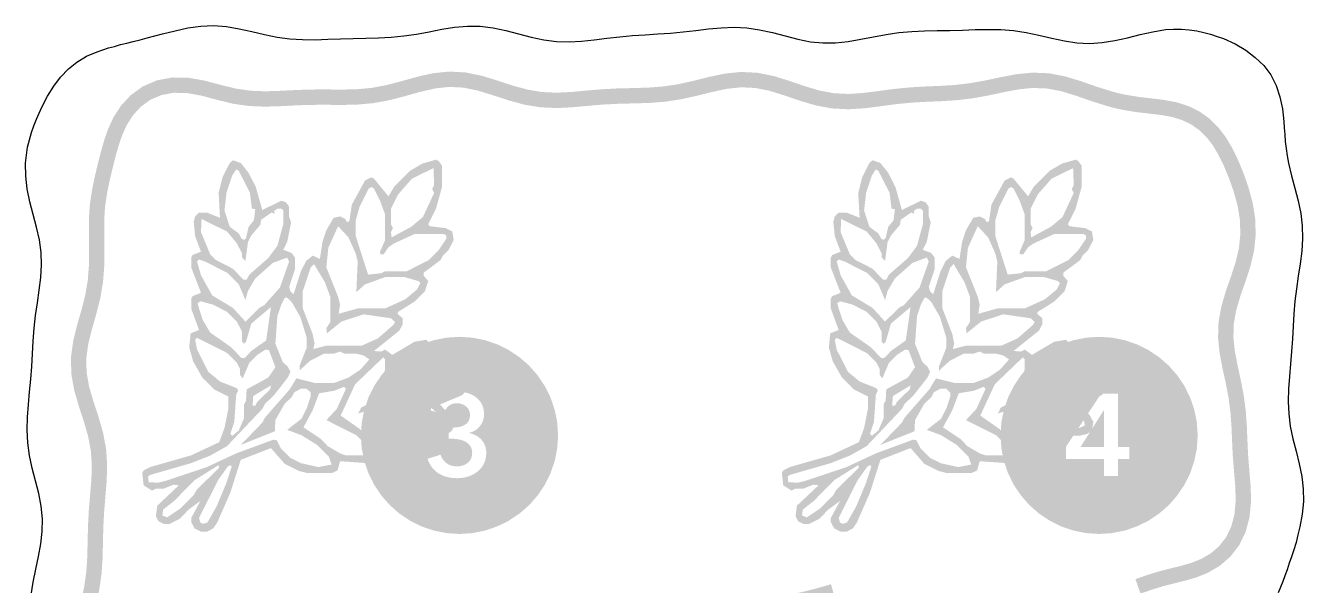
# Model space of a CAD drawing. Header units: millimetres. Extents: x 4 to 295, y 4 to 113.
# Drawn here: x 3.96 to 50.61, y 92.09 to 112.54 of the extents above; entities that cross this region are included whole.
import ezdxf

# ---------------------------------------------------------------- set-up
doc = ezdxf.new("R2010")
doc.units = ezdxf.units.MM
doc.layers.add('CUT', color=1, linetype='Continuous')
doc.layers.add('RASTER', color=7, linetype='Continuous')

msp = doc.modelspace()

# ---------------------------------------------------------------- hatches: boundary and pattern name
at = {"layer": 'RASTER'}
msp.add_hatch(color=7, dxfattribs=at).paths.add_polyline_path([(33.364, 92.133), (32.808, 91.973), (32.262, 91.836), (31.725, 91.744), (31.187, 91.703), (30.639, 91.698), (30.08, 91.705), (29.514, 91.704), (29.223, 91.687), (28.935, 91.666), (28.408, 91.585), (27.927, 91.484), (27.483, 91.379), (27.058, 91.271), (26.637, 91.152), (26.209, 91.004), (25.777, 90.804), (25.356, 90.533), (24.971, 90.179), (24.653, 89.739), (24.43, 89.224), (24.324, 88.656), (24.335, 88.062), (24.441, 87.472), (24.523, 87.165), (24.598, 86.883), (24.728, 86.359), (24.804, 85.847), (24.829, 85.332), (24.816, 84.808), (24.788, 84.271), (24.766, 83.726), (24.76, 83.181), (24.765, 82.641), (24.762, 82.112), (24.729, 81.593), (24.653, 81.077), (24.532, 80.556), (24.382, 80.021), (24.236, 79.469), (24.133, 78.901), (24.108, 78.321), (24.174, 77.742), (24.313, 77.176), (24.49, 76.628), (24.661, 76.098), (24.792, 75.582), (24.864, 75.074), (24.879, 74.563), (24.849, 74.041), (24.8, 73.506), (24.754, 72.965), (24.727, 72.677), (24.706, 72.395), (24.64, 71.874), (24.54, 71.401), (24.394, 70.98), (24.198, 70.613), (23.957, 70.304), (23.678, 70.05), (23.373, 69.847), (23.048, 69.682), (22.707, 69.538), (22.348, 69.392), (21.968, 69.227), (21.562, 69.031), (21.121, 68.809), (20.629, 68.58), (20.367, 68.481), (20.104, 68.389), (19.589, 68.263), (19.085, 68.201), (18.577, 68.203), (18.057, 68.253), (17.522, 68.325), (16.978, 68.395), (16.429, 68.443), (15.884, 68.472), (15.348, 68.494), (14.821, 68.53), (14.298, 68.596), (13.772, 68.692), (13.234, 68.807), (12.681, 68.912), (12.113, 68.972), (11.535, 68.956), (10.974, 68.859), (10.678, 68.788), (10.401, 68.707), (9.874, 68.581), (9.379, 68.517), (8.919, 68.535), (8.5, 68.641), (8.126, 68.828), (7.803, 69.083), (7.532, 69.393), (7.313, 69.742), (7.137, 70.122), (6.995, 70.525), (6.879, 70.951), (6.785, 71.4), (6.72, 71.874), (6.698, 72.383), (6.713, 72.642), (6.735, 72.908), (6.818, 73.458), (6.916, 74.019), (6.998, 74.597), (7.026, 75.189), (6.974, 75.788), (6.84, 76.379), (6.653, 76.955), (6.46, 77.51), (6.305, 78.047), (6.22, 78.57), (6.216, 79.09), (6.283, 79.621), (6.395, 80.17), (6.517, 80.734), (6.617, 81.309), (6.679, 81.886), (6.711, 82.456), (6.733, 83.015), (6.767, 83.567), (6.824, 84.118), (6.897, 84.677), (6.962, 85.249), (6.987, 85.836), (6.941, 86.431), (6.818, 87.023), (6.64, 87.6), (6.448, 88.158), (6.29, 88.697), (6.2, 89.22), (6.193, 89.738), (6.263, 90.265), (6.389, 90.809), (6.532, 91.371), (6.655, 91.947), (6.736, 92.528), (6.774, 93.104), (6.787, 93.671), (6.8, 94.227), (6.829, 94.779), (6.875, 95.335), (6.922, 95.903), (6.94, 96.484), (6.901, 97.075), (6.791, 97.664), (6.625, 98.243), (6.44, 98.804), (6.282, 99.345), (6.189, 99.869), (6.178, 100.386), (6.25, 100.909), (6.385, 101.45), (6.545, 102.01), (6.69, 102.586), (6.789, 103.169), (6.834, 103.752), (6.84, 104.325), (6.832, 104.887), (6.833, 105.437), (6.849, 105.703), (6.868, 105.959), (6.943, 106.456), (7.04, 106.914), (7.143, 107.347), (7.247, 107.76), (7.36, 108.159), (7.493, 108.545), (7.664, 108.917), (7.887, 109.265), (8.171, 109.573), (8.515, 109.824), (8.916, 109.997), (9.366, 110.081), (9.858, 110.071), (10.39, 109.974), (10.668, 109.899), (10.957, 109.822), (11.532, 109.681), (12.12, 109.597), (12.705, 109.574), (13.278, 109.592), (13.839, 109.621), (14.392, 109.64), (14.947, 109.642), (15.51, 109.637), (16.085, 109.65), (16.668, 109.704), (17.25, 109.812), (17.823, 109.961), (18.379, 110.117), (18.917, 110.24), (19.438, 110.296), (19.955, 110.268), (20.482, 110.158), (21.027, 109.99), (21.592, 109.805), (22.173, 109.646), (22.764, 109.549), (23.354, 109.523), (23.934, 109.552), (24.499, 109.604), (25.054, 109.651), (25.606, 109.68), (26.163, 109.693), (26.731, 109.71), (27.308, 109.755), (27.888, 109.843), (28.462, 109.97), (29.021, 110.11), (29.562, 110.225), (30.087, 110.281), (30.604, 110.256), (31.13, 110.15), (31.672, 109.981), (32.235, 109.788), (32.815, 109.617), (33.408, 109.508), (34.003, 109.478), (34.588, 109.515), (35.158, 109.587), (35.715, 109.662), (36.265, 109.718), (36.817, 109.75), (37.378, 109.773), (37.949, 109.809), (38.526, 109.877), (39.099, 109.98), (39.661, 110.1), (40.206, 110.204), (40.734, 110.257), (41.254, 110.236), (41.779, 110.136), (42.32, 109.969), (42.879, 109.773), (43.445, 109.596), (43.735, 109.517), (44.015, 109.458), (44.527, 109.373), (45, 109.318), (45.435, 109.266), (45.834, 109.192), (46.198, 109.078), (46.527, 108.917), (46.822, 108.706), (47.084, 108.447), (47.316, 108.14), (47.523, 107.789), (47.714, 107.395), (47.893, 106.961), (48.061, 106.485), (48.204, 105.968), (48.252, 105.695), (48.291, 105.43), (48.308, 104.916), (48.258, 104.415), (48.139, 103.906), (47.968, 103.381), (47.779, 102.839), (47.614, 102.279), (47.512, 101.706), (47.494, 101.128), (47.553, 100.559), (47.659, 100.005), (47.777, 99.467), (47.878, 98.94), (47.946, 98.418), (47.984, 97.892), (48.006, 97.357), (48.032, 96.813), (48.076, 96.268), (48.099, 95.98), (48.125, 95.696), (48.137, 95.166), (48.091, 94.677), (47.975, 94.236), (47.786, 93.849), (47.533, 93.522), (47.228, 93.26), (46.887, 93.061), (46.524, 92.915), (46.148, 92.806), (45.759, 92.711), (45.354, 92.607), (44.929, 92.477), (44.478, 92.319), (44.664, 91.79), (45.105, 91.945), (45.506, 92.068), (45.895, 92.167), (46.293, 92.264), (46.708, 92.385), (47.135, 92.558), (47.554, 92.805), (47.94, 93.137), (48.263, 93.554), (48.501, 94.041), (48.643, 94.58), (48.697, 95.146), (48.685, 95.722), (48.657, 96.027), (48.635, 96.313), (48.591, 96.849), (48.566, 97.381), (48.544, 97.923), (48.504, 98.474), (48.431, 99.029), (48.326, 99.579), (48.208, 100.118), (48.107, 100.641), (48.054, 101.148), (48.069, 101.647), (48.159, 102.15), (48.312, 102.667), (48.499, 103.202), (48.679, 103.755), (48.811, 104.323), (48.868, 104.898), (48.85, 105.47), (48.805, 105.784), (48.748, 106.1), (48.595, 106.653), (48.417, 107.16), (48.225, 107.624), (48.017, 108.053), (47.782, 108.452), (47.506, 108.815), (47.184, 109.135), (46.814, 109.398), (46.405, 109.599), (45.969, 109.735), (45.52, 109.82), (45.066, 109.874), (44.606, 109.928), (44.115, 110.01), (43.866, 110.061), (43.606, 110.133), (43.056, 110.305), (42.495, 110.502), (41.914, 110.679), (41.319, 110.793), (40.718, 110.817), (40.126, 110.758), (39.55, 110.649), (38.991, 110.53), (38.443, 110.431), (37.899, 110.367), (37.349, 110.333), (36.789, 110.31), (36.221, 110.276), (35.65, 110.219), (35.086, 110.143), (34.535, 110.073), (33.999, 110.038), (33.473, 110.064), (32.946, 110.162), (32.405, 110.322), (31.847, 110.514), (31.269, 110.693), (30.673, 110.812), (30.07, 110.841), (29.474, 110.779), (28.895, 110.656), (28.333, 110.515), (27.785, 110.394), (27.245, 110.312), (26.701, 110.27), (26.148, 110.253), (25.585, 110.24), (25.016, 110.21), (24.45, 110.162), (23.894, 110.111), (23.353, 110.084), (22.822, 110.107), (22.293, 110.194), (21.753, 110.341), (21.197, 110.524), (20.621, 110.701), (20.027, 110.823), (19.424, 110.856), (18.824, 110.793), (18.241, 110.66), (17.677, 110.502), (17.128, 110.359), (16.59, 110.259), (16.052, 110.209), (15.506, 110.197), (14.948, 110.202), (14.382, 110.2), (13.815, 110.181), (13.255, 110.152), (12.707, 110.135), (12.171, 110.156), (11.639, 110.232), (11.094, 110.366), (10.813, 110.44), (10.505, 110.523), (9.915, 110.628), (9.321, 110.64), (8.753, 110.534), (8.238, 110.311), (7.799, 109.992), (7.444, 109.608), (7.173, 109.187), (6.973, 108.755), (6.825, 108.327), (6.706, 107.905), (6.598, 107.481), (6.493, 107.037), (6.392, 106.555), (6.312, 106.029), (6.29, 105.74), (6.273, 105.449), (6.272, 104.883), (6.28, 104.324), (6.274, 103.776), (6.233, 103.238), (6.142, 102.701), (6.004, 102.156), (5.843, 101.595), (5.7, 101.015), (5.619, 100.418), (5.631, 99.814), (5.737, 99.217), (5.905, 98.638), (6.089, 98.078), (6.245, 97.535), (6.345, 97.004), (6.38, 96.474), (6.363, 95.935), (6.317, 95.381), (6.27, 94.817), (6.24, 94.248), (6.227, 93.683), (6.214, 93.129), (6.178, 92.585), (6.103, 92.045), (5.986, 91.499), (5.844, 90.941), (5.712, 90.365), (5.633, 89.771), (5.642, 89.168), (5.744, 88.57), (5.914, 87.988), (6.107, 87.426), (6.275, 86.882), (6.386, 86.352), (6.426, 85.827), (6.404, 85.293), (6.341, 84.745), (6.267, 84.183), (6.208, 83.613), (6.173, 83.044), (6.151, 82.482), (6.12, 81.932), (6.062, 81.387), (5.967, 80.841), (5.847, 80.285), (5.73, 79.713), (5.656, 79.123), (5.661, 78.523), (5.758, 77.924), (5.926, 77.34), (6.122, 76.776), (6.3, 76.23), (6.42, 75.701), (6.466, 75.178), (6.44, 74.65), (6.363, 74.107), (6.265, 73.548), (6.179, 72.979), (6.154, 72.681), (6.137, 72.378), (6.162, 71.825), (6.233, 71.305), (6.334, 70.82), (6.46, 70.358), (6.618, 69.911), (6.821, 69.475), (7.083, 69.058), (7.417, 68.676), (7.826, 68.354), (8.306, 68.115), (8.84, 67.981), (9.404, 67.957), (9.976, 68.03), (10.54, 68.165), (10.822, 68.246), (11.083, 68.31), (11.591, 68.399), (12.091, 68.412), (12.599, 68.358), (13.123, 68.258), (13.662, 68.143), (14.213, 68.042), (14.767, 67.973), (15.317, 67.935), (15.858, 67.912), (16.389, 67.884), (16.917, 67.837), (17.449, 67.77), (17.992, 67.696), (18.549, 67.643), (19.118, 67.642), (19.69, 67.712), (20.255, 67.849), (20.559, 67.954), (20.853, 68.066), (21.364, 68.304), (21.81, 68.528), (22.202, 68.717), (22.565, 68.876), (22.921, 69.02), (23.285, 69.174), (23.657, 69.364), (24.024, 69.61), (24.368, 69.924), (24.668, 70.309), (24.907, 70.756), (25.08, 71.251), (25.193, 71.781), (25.263, 72.334), (25.286, 72.631), (25.312, 72.916), (25.358, 73.456), (25.408, 73.999), (25.439, 74.555), (25.423, 75.122), (25.341, 75.691), (25.199, 76.253), (25.023, 76.8), (24.852, 77.33), (24.725, 77.842), (24.669, 78.341), (24.69, 78.838), (24.783, 79.347), (24.923, 79.874), (25.075, 80.417), (25.203, 80.973), (25.286, 81.534), (25.322, 82.093), (25.326, 82.642), (25.321, 83.18), (25.326, 83.712), (25.348, 84.245), (25.376, 84.786), (25.389, 85.339), (25.362, 85.902), (25.278, 86.468), (25.141, 87.021), (25.065, 87.31), (24.989, 87.587), (24.893, 88.119), (24.883, 88.611), (24.966, 89.061), (25.14, 89.462), (25.39, 89.806), (25.699, 90.09), (26.047, 90.313), (26.418, 90.484), (26.805, 90.618), (27.203, 90.73), (27.616, 90.834), (28.049, 90.938), (28.507, 91.034), (29.004, 91.109), (29.26, 91.128), (29.526, 91.144), (30.077, 91.145), (30.638, 91.137), (31.211, 91.143), (31.794, 91.188), (32.378, 91.287), (32.953, 91.432), (33.518, 91.594)])
h = msp.add_hatch(color=7, dxfattribs=at)
h.paths.add_polyline_path([(11.531, 107.617), (11.817, 107.517), (12.103, 107.159), (12.367, 106.637), (12.603, 105.801), (13.297, 106.137), (13.461, 106.087), (13.583, 105.922), (13.583, 105.565), (13.654, 105.35), (13.511, 104.635), (13.368, 104.349), (13.676, 104.227), (13.797, 104.063), (13.797, 103.634), (13.583, 102.99), (13.633, 102.826), (13.747, 102.726), (14.012, 103.562), (14.205, 103.941), (14.441, 104.134), (14.706, 104.013), (14.799, 104.635), (14.942, 105.064), (15.206, 105.515), (15.442, 105.565), (15.635, 105.472), (15.678, 105.372), (15.778, 105.372), (15.871, 105.994), (16.35, 106.873), (16.586, 106.995), (16.679, 106.945), (17.208, 106.301), (17.423, 106.659), (17.995, 107.231), (18.445, 107.495), (18.946, 107.638), (19.039, 107.588), (19.161, 107.424), (19.161, 106.637), (18.946, 105.851), (18.66, 105.279), (18.732, 105.207), (19.304, 105.136), (19.54, 105.014), (19.59, 104.706), (19.397, 104.327), (19.211, 104.156), (19.11, 103.97), (18.496, 103.512), (18.496, 103.398), (18.66, 103.205), (18.538, 102.826), (18.181, 102.468), (17.566, 102.082), (17.537, 102.011), (17.73, 101.846), (17.73, 101.632), (17.609, 101.396), (16.679, 100.652), (16.944, 100.631), (17.087, 100.702), (17.351, 100.509), (18.159, 100.988), (18.588, 101.06), (18.803, 100.845), (18.753, 100.294), (20.162, 100.344), (20.541, 100.151), (20.591, 99.844), (20.469, 99.608), (19.897, 99.036), (19.089, 98.7), (19.468, 98.292), (19.59, 98.056), (19.54, 97.749), (19.375, 97.627), (19.089, 97.556), (18.159, 97.556), (18.088, 97.484), (18.038, 97.177), (17.873, 97.055), (16.944, 97.055), (16.801, 97.127), (16.751, 97.105), (16.801, 96.984), (16.751, 96.676), (16.443, 96.555), (15.442, 96.626), (15.349, 96.29), (15.156, 96.197), (14.226, 96.197), (13.94, 96.269), (13.418, 96.533), (12.918, 97.105), (11.817, 96.676), (11.438, 95.482), (10.959, 94.388), (10.816, 94.173), (10.58, 94.052), (10.365, 94.052), (10.129, 94.173), (10.007, 94.409), (10.007, 94.552), (10.344, 95.174), (9.915, 94.86), (9.6, 94.531), (9.221, 94.338), (9.006, 94.338), (8.813, 94.431), (8.72, 94.624), (8.77, 95.003), (9.557, 95.746), (9.364, 95.768), (9.006, 95.625), (8.72, 95.625), (8.577, 95.553), (8.27, 95.746), (8.22, 96.197), (8.27, 96.29), (8.506, 96.412), (10.007, 96.841), (11.03, 97.32), (11.223, 97.842), (11.366, 98.557), (11.366, 98.986), (10.844, 99.25), (10.415, 99.679), (10.079, 100.273), (9.936, 100.774), (9.986, 101.296), (10.294, 101.417), (10.007, 102.204), (10.007, 102.561), (10.058, 102.654), (10.365, 102.776), (10.007, 103.705), (10.007, 104.063), (10.058, 104.156), (10.365, 104.277), (10.151, 104.849), (10.1, 105.372), (10.151, 105.565), (10.294, 105.708), (10.58, 105.708), (11.059, 105.515), (11.009, 106.423), (11.152, 106.995), (11.416, 107.517)])
h.paths.add_polyline_path([(18.853, 107.331), (18.066, 106.945), (17.566, 106.373), (17.301, 105.851), (17.301, 105.279), (17.373, 105.136), (17.301, 104.993), (17.323, 104.799), (18.038, 105.186), (18.467, 105.543), (18.875, 106.423), (18.803, 106.566), (18.875, 106.709)], flags=0)
h.paths.add_polyline_path([(11.652, 107.281), (11.509, 107.066), (11.295, 106.423), (11.223, 105.779), (11.416, 105.186), (11.745, 104.942), (11.845, 104.757), (11.938, 104.706), (12.01, 104.778), (12.103, 105.186), (12.296, 105.422), (12.346, 105.829), (12.224, 105.851), (12.153, 106.423), (11.745, 107.231)], flags=0)
h.paths.add_polyline_path([(16.586, 106.637), (16.493, 106.587), (16.157, 105.922), (16.014, 105.422), (16.014, 104.849), (16.465, 103.441), (16.944, 103.491), (17.087, 103.562), (17.873, 103.562), (18.681, 103.97), (19.039, 104.327), (19.325, 104.757), (19.325, 104.871), (19.232, 104.921), (18.159, 104.921), (17.423, 104.585), (17.208, 104.442), (17.037, 104.184), (16.922, 104.184), (16.894, 104.256), (17.087, 104.706), (17.087, 105.636), (16.894, 106.158), (16.679, 106.587)], flags=0)
h.paths.add_polyline_path([(13.154, 105.851), (13.032, 105.758), (13.061, 105.658), (12.939, 105.708), (12.56, 105.443), (12.532, 105.257), (12.203, 104.871), (12.081, 104.635), (11.988, 103.941), (11.867, 104.063), (11.867, 104.206), (11.674, 104.585), (11.316, 105.014), (10.386, 105.472), (10.365, 104.993), (10.701, 104.184), (10.916, 103.97), (11.531, 103.655), (11.917, 103.255), (12.031, 103.255), (12.131, 103.441), (12.818, 104.041), (13.154, 104.492), (13.368, 105.279), (13.368, 105.779), (13.297, 105.851)], flags=0)
h.paths.add_polyline_path([(15.371, 105.207), (15.013, 104.42), (14.942, 103.705), (15.371, 102.633), (15.442, 102.347), (15.392, 102.011), (16.086, 102.204), (17.087, 102.204), (17.823, 102.54), (18.252, 102.897), (18.374, 103.133), (18.302, 103.205), (17.802, 103.348), (17.087, 103.348), (16.35, 103.083), (16.036, 102.797), (16.086, 103.92), (16.014, 104.206), (15.75, 104.799)], flags=0)
h.paths.add_polyline_path([(13.511, 104.063), (12.989, 103.87), (12.346, 103.298), (12.081, 102.847), (11.988, 102.511), (11.745, 103.083), (11.316, 103.512), (10.508, 103.92), (10.294, 103.991), (10.222, 103.92), (10.365, 103.419), (10.773, 102.683), (11.531, 102.225), (11.988, 101.725), (12.489, 102.225), (12.675, 102.325), (13.247, 102.969), (13.583, 103.92)], flags=0)
h.paths.add_polyline_path([(14.491, 103.827), (14.37, 103.705), (14.083, 102.847), (14.083, 102.204), (14.441, 101.274), (14.513, 100.917), (14.462, 100.723), (14.942, 100.845), (16.229, 100.845), (16.822, 101.11), (17.394, 101.61), (17.444, 101.703), (17.301, 101.846), (16.3, 101.989), (15.492, 101.725), (14.963, 101.296), (14.942, 101.489), (15.085, 101.703), (15.085, 102.633), (14.892, 103.155)], flags=0)
h.paths.add_polyline_path([(13.49, 102.611), (13.418, 102.583), (13.297, 102.347), (13.154, 101.918), (13.082, 100.917), (13.347, 100.252), (13.533, 100.08), (13.633, 99.894), (13.533, 99.679), (13.032, 99.036), (12.703, 98.721), (12.603, 98.535), (11.316, 97.177), (10.723, 96.841), (10.007, 96.555), (8.506, 96.125), (8.434, 96.054), (8.456, 95.861), (8.792, 95.839), (9.078, 95.911), (10.58, 96.412), (11.652, 96.912), (13.011, 97.413), (13.132, 97.391), (13.275, 97.105), (13.633, 96.748), (14.012, 96.555), (14.656, 96.412), (15.135, 96.504), (15.035, 96.791), (14.605, 97.22), (14.033, 97.577), (13.511, 97.77), (14.033, 98.178), (14.226, 98.557), (14.37, 98.986), (14.37, 99.129), (14.226, 99.272), (14.012, 99.272), (13.776, 99.15), (13.676, 98.964), (13.418, 98.721), (13.082, 98.128), (13.061, 97.72), (11.817, 97.22), (12.603, 98.035), (12.703, 98.221), (13.604, 99.25), (13.847, 99.651), (14.513, 99.486), (15.228, 99.486), (15.75, 99.679), (16.179, 99.965), (16.515, 100.344), (16.3, 100.487), (16.014, 100.559), (15.585, 100.559), (15.442, 100.631), (15.228, 100.559), (14.87, 100.559), (14.348, 100.294), (13.962, 99.937), (13.962, 100.108), (14.226, 100.774), (14.226, 101.131), (13.991, 101.896), (13.676, 102.44)], flags=0)
h.paths.add_polyline_path([(10.344, 102.468), (10.243, 102.397), (10.294, 102.204), (10.437, 101.775), (10.701, 101.324), (11.459, 100.795), (11.845, 100.395), (11.96, 100.395), (12.203, 100.652), (12.746, 101.038), (12.918, 102.254), (12.203, 101.653), (12.01, 100.988), (11.938, 100.917), (11.867, 100.988), (11.867, 101.346), (11.674, 101.725), (11.316, 102.082), (10.794, 102.347)], flags=0)
h.paths.add_polyline_path([(10.222, 101.131), (10.151, 101.06), (10.222, 100.702), (10.63, 99.894), (11.059, 99.536), (11.674, 99.293), (11.724, 99.2), (11.652, 99.057), (11.581, 98.056), (11.438, 97.627), (11.509, 97.556), (11.745, 97.749), (11.938, 98.199), (11.938, 98.7), (12.01, 98.843), (12.031, 99.25), (12.818, 99.679), (13.082, 100.058), (12.846, 100.681), (12.725, 100.702), (12.417, 100.509), (12.131, 100.223), (11.888, 99.651), (11.795, 99.772), (11.795, 99.987), (11.674, 100.223), (11.316, 100.58)], flags=0)
h.paths.add_polyline_path([(18.496, 100.824), (17.78, 100.509), (17.351, 100.08), (16.801, 98.7), (17.466, 98.221), (17.637, 98.035), (17.873, 97.913), (18.088, 97.842), (19.089, 97.842), (19.282, 97.935), (19.254, 98.078), (19.11, 98.292), (18.681, 98.65), (18.016, 98.914), (17.659, 98.914), (17.516, 98.843), (17.444, 98.914), (17.752, 99.107), (18.181, 99.608), (18.445, 100.201), (18.517, 100.487)], flags=0)
h.paths.add_polyline_path([(17.015, 100.416), (15.993, 99.436), (15.464, 98.292), (16.179, 97.792), (16.493, 97.463), (16.729, 97.341), (17.587, 97.27), (17.78, 97.363), (17.68, 97.577), (17.466, 97.863), (17.108, 98.149), (16.443, 98.485), (16.107, 98.364), (16.207, 98.578), (16.393, 98.678), (16.679, 98.964), (16.944, 99.486), (17.087, 99.987), (17.087, 100.344)], flags=0)
h.paths.add_polyline_path([(19.304, 100.13), (18.946, 100.058), (18.567, 99.865), (18.109, 99.15), (18.588, 98.986), (18.946, 98.986), (19.754, 99.322), (20.255, 99.822), (20.305, 99.915), (20.255, 100.008), (19.804, 100.13)], flags=0)
h.paths.add_polyline_path([(12.918, 99.393), (12.274, 99.007), (12.246, 98.65), (12.346, 98.65), (12.417, 98.793), (12.889, 99.25)], flags=0)
h.paths.add_polyline_path([(15.585, 99.343), (15.228, 99.2), (14.677, 99.107), (14.441, 98.485), (14.105, 97.863), (14.748, 97.434), (14.992, 97.177), (15.442, 96.912), (15.657, 96.841), (16.443, 96.841), (16.515, 96.984), (16.393, 97.22), (16.036, 97.577), (14.942, 98.128), (15.321, 98.535), (15.657, 99.272)], flags=0)
h.paths.add_polyline_path([(11.009, 96.483), (10.129, 95.932), (9.385, 95.174), (8.985, 94.86), (8.956, 94.645), (9.128, 94.574), (9.6, 94.888), (10.1, 95.389), (10.201, 95.575), (11.03, 96.39)], flags=0)
h.paths.add_polyline_path([(11.438, 96.483), (11.345, 96.433), (10.987, 95.932), (10.294, 94.552), (10.344, 94.388), (10.437, 94.338), (10.601, 94.388), (10.937, 94.981), (11.295, 95.839), (11.488, 96.433)], flags=0)
h = msp.add_hatch(color=7, dxfattribs=at)
h.paths.add_polyline_path([(34.881, 107.617), (35.167, 107.517), (35.453, 107.159), (35.717, 106.637), (35.953, 105.801), (36.647, 106.137), (36.811, 106.087), (36.933, 105.922), (36.933, 105.565), (37.004, 105.35), (36.861, 104.635), (36.718, 104.349), (37.026, 104.227), (37.147, 104.063), (37.147, 103.634), (36.933, 102.99), (36.983, 102.826), (37.097, 102.726), (37.362, 103.562), (37.555, 103.941), (37.791, 104.134), (38.056, 104.013), (38.149, 104.635), (38.292, 105.064), (38.556, 105.515), (38.792, 105.565), (38.985, 105.472), (39.028, 105.372), (39.128, 105.372), (39.221, 105.994), (39.7, 106.873), (39.936, 106.995), (40.029, 106.945), (40.558, 106.301), (40.773, 106.659), (41.345, 107.231), (41.795, 107.495), (42.296, 107.638), (42.389, 107.588), (42.511, 107.424), (42.511, 106.637), (42.296, 105.851), (42.01, 105.279), (42.082, 105.207), (42.654, 105.136), (42.89, 105.014), (42.94, 104.706), (42.747, 104.327), (42.561, 104.156), (42.46, 103.97), (41.846, 103.512), (41.846, 103.398), (42.01, 103.205), (41.888, 102.826), (41.531, 102.468), (40.916, 102.082), (40.887, 102.011), (41.08, 101.846), (41.08, 101.632), (40.959, 101.396), (40.029, 100.652), (40.294, 100.631), (40.437, 100.702), (40.701, 100.509), (41.509, 100.988), (41.938, 101.06), (42.153, 100.845), (42.103, 100.294), (43.512, 100.344), (43.891, 100.151), (43.941, 99.844), (43.819, 99.608), (43.247, 99.036), (42.439, 98.7), (42.818, 98.292), (42.94, 98.056), (42.89, 97.749), (42.725, 97.627), (42.439, 97.556), (41.509, 97.556), (41.438, 97.484), (41.388, 97.177), (41.223, 97.055), (40.294, 97.055), (40.151, 97.127), (40.101, 97.105), (40.151, 96.984), (40.101, 96.676), (39.793, 96.555), (38.792, 96.626), (38.699, 96.29), (38.506, 96.197), (37.576, 96.197), (37.29, 96.269), (36.768, 96.533), (36.268, 97.105), (35.167, 96.676), (34.788, 95.482), (34.309, 94.388), (34.166, 94.173), (33.93, 94.052), (33.715, 94.052), (33.479, 94.173), (33.357, 94.409), (33.357, 94.552), (33.694, 95.174), (33.265, 94.86), (32.95, 94.531), (32.571, 94.338), (32.356, 94.338), (32.163, 94.431), (32.07, 94.624), (32.12, 95.003), (32.907, 95.746), (32.714, 95.768), (32.356, 95.625), (32.07, 95.625), (31.927, 95.553), (31.62, 95.746), (31.57, 96.197), (31.62, 96.29), (31.856, 96.412), (33.357, 96.841), (34.38, 97.32), (34.573, 97.842), (34.716, 98.557), (34.716, 98.986), (34.194, 99.25), (33.765, 99.679), (33.429, 100.273), (33.286, 100.774), (33.336, 101.296), (33.644, 101.417), (33.357, 102.204), (33.357, 102.561), (33.408, 102.654), (33.715, 102.776), (33.357, 103.705), (33.357, 104.063), (33.408, 104.156), (33.715, 104.277), (33.501, 104.849), (33.45, 105.372), (33.501, 105.565), (33.644, 105.708), (33.93, 105.708), (34.409, 105.515), (34.359, 106.423), (34.502, 106.995), (34.766, 107.517)])
h.paths.add_polyline_path([(42.203, 107.331), (41.416, 106.945), (40.916, 106.373), (40.651, 105.851), (40.651, 105.279), (40.723, 105.136), (40.651, 104.993), (40.673, 104.799), (41.388, 105.186), (41.817, 105.543), (42.225, 106.423), (42.153, 106.566), (42.225, 106.709)], flags=0)
h.paths.add_polyline_path([(35.002, 107.281), (34.859, 107.066), (34.645, 106.423), (34.573, 105.779), (34.766, 105.186), (35.095, 104.942), (35.195, 104.757), (35.288, 104.706), (35.36, 104.778), (35.453, 105.186), (35.646, 105.422), (35.696, 105.829), (35.574, 105.851), (35.503, 106.423), (35.095, 107.231)], flags=0)
h.paths.add_polyline_path([(39.936, 106.637), (39.843, 106.587), (39.507, 105.922), (39.364, 105.422), (39.364, 104.849), (39.815, 103.441), (40.294, 103.491), (40.437, 103.562), (41.223, 103.562), (42.031, 103.97), (42.389, 104.327), (42.675, 104.757), (42.675, 104.871), (42.582, 104.921), (41.509, 104.921), (40.773, 104.585), (40.558, 104.442), (40.387, 104.184), (40.272, 104.184), (40.244, 104.256), (40.437, 104.706), (40.437, 105.636), (40.244, 106.158), (40.029, 106.587)], flags=0)
h.paths.add_polyline_path([(36.504, 105.851), (36.382, 105.758), (36.411, 105.658), (36.289, 105.708), (35.91, 105.443), (35.882, 105.257), (35.553, 104.871), (35.431, 104.635), (35.338, 103.941), (35.217, 104.063), (35.217, 104.206), (35.024, 104.585), (34.666, 105.014), (33.736, 105.472), (33.715, 104.993), (34.051, 104.184), (34.266, 103.97), (34.881, 103.655), (35.267, 103.255), (35.381, 103.255), (35.481, 103.441), (36.168, 104.041), (36.504, 104.492), (36.718, 105.279), (36.718, 105.779), (36.647, 105.851)], flags=0)
h.paths.add_polyline_path([(38.721, 105.207), (38.363, 104.42), (38.292, 103.705), (38.721, 102.633), (38.792, 102.347), (38.742, 102.011), (39.436, 102.204), (40.437, 102.204), (41.173, 102.54), (41.602, 102.897), (41.724, 103.133), (41.652, 103.205), (41.152, 103.348), (40.437, 103.348), (39.7, 103.083), (39.386, 102.797), (39.436, 103.92), (39.364, 104.206), (39.1, 104.799)], flags=0)
h.paths.add_polyline_path([(36.861, 104.063), (36.339, 103.87), (35.696, 103.298), (35.431, 102.847), (35.338, 102.511), (35.095, 103.083), (34.666, 103.512), (33.858, 103.92), (33.644, 103.991), (33.572, 103.92), (33.715, 103.419), (34.123, 102.683), (34.881, 102.225), (35.338, 101.725), (35.839, 102.225), (36.025, 102.325), (36.597, 102.969), (36.933, 103.92)], flags=0)
h.paths.add_polyline_path([(37.841, 103.827), (37.72, 103.705), (37.433, 102.847), (37.433, 102.204), (37.791, 101.274), (37.863, 100.917), (37.812, 100.723), (38.292, 100.845), (39.579, 100.845), (40.172, 101.11), (40.744, 101.61), (40.794, 101.703), (40.651, 101.846), (39.65, 101.989), (38.842, 101.725), (38.313, 101.296), (38.292, 101.489), (38.435, 101.703), (38.435, 102.633), (38.242, 103.155)], flags=0)
h.paths.add_polyline_path([(36.84, 102.611), (36.768, 102.583), (36.647, 102.347), (36.504, 101.918), (36.432, 100.917), (36.697, 100.252), (36.883, 100.08), (36.983, 99.894), (36.883, 99.679), (36.382, 99.036), (36.053, 98.721), (35.953, 98.535), (34.666, 97.177), (34.073, 96.841), (33.357, 96.555), (31.856, 96.125), (31.784, 96.054), (31.806, 95.861), (32.142, 95.839), (32.428, 95.911), (33.93, 96.412), (35.002, 96.912), (36.361, 97.413), (36.482, 97.391), (36.625, 97.105), (36.983, 96.748), (37.362, 96.555), (38.006, 96.412), (38.485, 96.504), (38.385, 96.791), (37.955, 97.22), (37.383, 97.577), (36.861, 97.77), (37.383, 98.178), (37.576, 98.557), (37.72, 98.986), (37.72, 99.129), (37.576, 99.272), (37.362, 99.272), (37.126, 99.15), (37.026, 98.964), (36.768, 98.721), (36.432, 98.128), (36.411, 97.72), (35.167, 97.22), (35.953, 98.035), (36.053, 98.221), (36.954, 99.25), (37.197, 99.651), (37.863, 99.486), (38.578, 99.486), (39.1, 99.679), (39.529, 99.965), (39.865, 100.344), (39.65, 100.487), (39.364, 100.559), (38.935, 100.559), (38.792, 100.631), (38.578, 100.559), (38.22, 100.559), (37.698, 100.294), (37.312, 99.937), (37.312, 100.108), (37.576, 100.774), (37.576, 101.131), (37.341, 101.896), (37.026, 102.44)], flags=0)
h.paths.add_polyline_path([(33.694, 102.468), (33.593, 102.397), (33.644, 102.204), (33.787, 101.775), (34.051, 101.324), (34.809, 100.795), (35.195, 100.395), (35.31, 100.395), (35.553, 100.652), (36.096, 101.038), (36.268, 102.254), (35.553, 101.653), (35.36, 100.988), (35.288, 100.917), (35.217, 100.988), (35.217, 101.346), (35.024, 101.725), (34.666, 102.082), (34.144, 102.347)], flags=0)
h.paths.add_polyline_path([(33.572, 101.131), (33.501, 101.06), (33.572, 100.702), (33.98, 99.894), (34.409, 99.536), (35.024, 99.293), (35.074, 99.2), (35.002, 99.057), (34.931, 98.056), (34.788, 97.627), (34.859, 97.556), (35.095, 97.749), (35.288, 98.199), (35.288, 98.7), (35.36, 98.843), (35.381, 99.25), (36.168, 99.679), (36.432, 100.058), (36.196, 100.681), (36.075, 100.702), (35.767, 100.509), (35.481, 100.223), (35.238, 99.651), (35.145, 99.772), (35.145, 99.987), (35.024, 100.223), (34.666, 100.58)], flags=0)
h.paths.add_polyline_path([(41.846, 100.824), (41.13, 100.509), (40.701, 100.08), (40.151, 98.7), (40.816, 98.221), (40.987, 98.035), (41.223, 97.913), (41.438, 97.842), (42.439, 97.842), (42.632, 97.935), (42.604, 98.078), (42.46, 98.292), (42.031, 98.65), (41.366, 98.914), (41.009, 98.914), (40.866, 98.843), (40.794, 98.914), (41.102, 99.107), (41.531, 99.608), (41.795, 100.201), (41.867, 100.487)], flags=0)
h.paths.add_polyline_path([(40.365, 100.416), (39.343, 99.436), (38.814, 98.292), (39.529, 97.792), (39.843, 97.463), (40.079, 97.341), (40.937, 97.27), (41.13, 97.363), (41.03, 97.577), (40.816, 97.863), (40.458, 98.149), (39.793, 98.485), (39.457, 98.364), (39.557, 98.578), (39.743, 98.678), (40.029, 98.964), (40.294, 99.486), (40.437, 99.987), (40.437, 100.344)], flags=0)
h.paths.add_polyline_path([(42.654, 100.13), (42.296, 100.058), (41.917, 99.865), (41.459, 99.15), (41.938, 98.986), (42.296, 98.986), (43.104, 99.322), (43.605, 99.822), (43.655, 99.915), (43.605, 100.008), (43.154, 100.13)], flags=0)
h.paths.add_polyline_path([(36.268, 99.393), (35.624, 99.007), (35.596, 98.65), (35.696, 98.65), (35.767, 98.793), (36.239, 99.25)], flags=0)
h.paths.add_polyline_path([(38.935, 99.343), (38.578, 99.2), (38.027, 99.107), (37.791, 98.485), (37.455, 97.863), (38.098, 97.434), (38.342, 97.177), (38.792, 96.912), (39.007, 96.841), (39.793, 96.841), (39.865, 96.984), (39.743, 97.22), (39.386, 97.577), (38.292, 98.128), (38.671, 98.535), (39.007, 99.272)], flags=0)
h.paths.add_polyline_path([(34.359, 96.483), (33.479, 95.932), (32.735, 95.174), (32.335, 94.86), (32.306, 94.645), (32.478, 94.574), (32.95, 94.888), (33.45, 95.389), (33.551, 95.575), (34.38, 96.39)], flags=0)
h.paths.add_polyline_path([(34.788, 96.483), (34.695, 96.433), (34.337, 95.932), (33.644, 94.552), (33.694, 94.388), (33.787, 94.338), (33.951, 94.388), (34.287, 94.981), (34.645, 95.839), (34.838, 96.433)], flags=0)
h = msp.add_hatch(color=7, dxfattribs=at)
h.paths.add_polyline_path([(23.401, 97.569), (23.371, 97.099), (23.279, 96.637), (23.127, 96.192), (22.919, 95.769), (22.657, 95.378), (22.347, 95.024), (21.993, 94.713), (21.601, 94.452), (21.179, 94.243), (20.733, 94.092), (20.272, 94), (19.802, 93.969), (19.332, 94), (18.87, 94.092), (18.424, 94.243), (18.002, 94.452), (17.61, 94.713), (17.256, 95.024), (16.946, 95.378), (16.684, 95.769), (16.476, 96.192), (16.325, 96.637), (16.233, 97.099), (16.202, 97.569), (16.233, 98.039), (16.325, 98.501), (16.476, 98.947), (16.684, 99.369), (16.946, 99.76), (17.256, 100.114), (17.61, 100.425), (18.002, 100.686), (18.424, 100.895), (18.87, 101.046), (19.332, 101.138), (19.802, 101.169), (20.272, 101.138), (20.733, 101.046), (21.179, 100.895), (21.601, 100.686), (21.993, 100.425), (22.347, 100.114), (22.657, 99.76), (22.919, 99.369), (23.127, 98.947), (23.279, 98.501), (23.371, 98.039)])
h.paths.add_polyline_path([(19.407, 97.854), (19.407, 97.446), (19.534, 97.446), (19.564, 97.445), (19.594, 97.444), (19.625, 97.442), (19.656, 97.439), (19.687, 97.436), (19.718, 97.432), (19.75, 97.426), (19.783, 97.42), (19.815, 97.414), (19.846, 97.406), (19.876, 97.397), (19.906, 97.387), (19.935, 97.376), (19.964, 97.364), (19.991, 97.351), (20.018, 97.338), (20.044, 97.323), (20.069, 97.306), (20.093, 97.289), (20.115, 97.27), (20.137, 97.249), (20.157, 97.228), (20.176, 97.205), (20.195, 97.18), (20.211, 97.155), (20.225, 97.128), (20.237, 97.099), (20.247, 97.069), (20.255, 97.038), (20.26, 97.006), (20.264, 96.972), (20.265, 96.936), (20.264, 96.903), (20.262, 96.871), (20.258, 96.84), (20.252, 96.811), (20.246, 96.783), (20.237, 96.756), (20.227, 96.731), (20.216, 96.707), (20.203, 96.684), (20.19, 96.662), (20.175, 96.641), (20.16, 96.622), (20.143, 96.603), (20.126, 96.586), (20.108, 96.569), (20.088, 96.554), (20.068, 96.54), (20.048, 96.526), (20.026, 96.514), (20.004, 96.502), (19.982, 96.492), (19.959, 96.483), (19.935, 96.474), (19.91, 96.467), (19.885, 96.46), (19.86, 96.455), (19.835, 96.45), (19.811, 96.446), (19.786, 96.443), (19.761, 96.441), (19.737, 96.44), (19.712, 96.439), (19.653, 96.441), (19.597, 96.447), (19.544, 96.457), (19.493, 96.47), (19.446, 96.487), (19.401, 96.508), (19.359, 96.534), (19.32, 96.562), (19.283, 96.594), (19.25, 96.627), (19.22, 96.663), (19.193, 96.699), (19.168, 96.738), (19.147, 96.778), (19.129, 96.82), (19.114, 96.864), (18.638, 96.715), (18.653, 96.669), (18.671, 96.625), (18.689, 96.582), (18.71, 96.541), (18.731, 96.502), (18.755, 96.464), (18.779, 96.427), (18.806, 96.392), (18.833, 96.359), (18.862, 96.328), (18.892, 96.298), (18.922, 96.269), (18.954, 96.242), (18.987, 96.217), (19.021, 96.194), (19.056, 96.172), (19.092, 96.151), (19.129, 96.132), (19.167, 96.114), (19.205, 96.098), (19.245, 96.083), (19.285, 96.069), (19.326, 96.057), (19.368, 96.046), (19.411, 96.037), (19.455, 96.029), (19.499, 96.022), (19.544, 96.016), (19.589, 96.012), (19.635, 96.008), (19.682, 96.007), (19.729, 96.006), (19.777, 96.007), (19.825, 96.01), (19.872, 96.014), (19.92, 96.02), (19.967, 96.028), (20.014, 96.038), (20.061, 96.05), (20.107, 96.063), (20.154, 96.079), (20.199, 96.096), (20.243, 96.114), (20.285, 96.135), (20.327, 96.157), (20.368, 96.182), (20.407, 96.208), (20.445, 96.235), (20.482, 96.265), (20.517, 96.296), (20.55, 96.33), (20.581, 96.365), (20.61, 96.402), (20.638, 96.441), (20.664, 96.482), (20.687, 96.524), (20.709, 96.569), (20.727, 96.615), (20.743, 96.663), (20.756, 96.713), (20.766, 96.765), (20.773, 96.819), (20.777, 96.874), (20.779, 96.932), (20.776, 97.001), (20.768, 97.067), (20.754, 97.13), (20.736, 97.19), (20.711, 97.248), (20.682, 97.303), (20.647, 97.356), (20.607, 97.406), (20.562, 97.452), (20.514, 97.494), (20.463, 97.531), (20.409, 97.564), (20.351, 97.593), (20.29, 97.618), (20.226, 97.638), (20.158, 97.654), (20.158, 97.662), (20.218, 97.679), (20.275, 97.7), (20.329, 97.725), (20.38, 97.754), (20.427, 97.787), (20.472, 97.825), (20.513, 97.866), (20.551, 97.911), (20.586, 97.959), (20.615, 98.009), (20.641, 98.06), (20.661, 98.113), (20.677, 98.168), (20.689, 98.224), (20.696, 98.282), (20.698, 98.342), (20.697, 98.392), (20.693, 98.441), (20.687, 98.488), (20.679, 98.533), (20.668, 98.577), (20.655, 98.619), (20.639, 98.66), (20.621, 98.699), (20.601, 98.736), (20.58, 98.772), (20.556, 98.807), (20.531, 98.84), (20.503, 98.871), (20.475, 98.901), (20.444, 98.929), (20.411, 98.956), (20.377, 98.981), (20.342, 99.005), (20.305, 99.027), (20.267, 99.047), (20.227, 99.066), (20.187, 99.083), (20.145, 99.099), (20.101, 99.113), (20.057, 99.125), (20.012, 99.136), (19.966, 99.145), (19.92, 99.153), (19.873, 99.159), (19.826, 99.163), (19.778, 99.165), (19.729, 99.166), (19.685, 99.165), (19.641, 99.163), (19.598, 99.159), (19.555, 99.153), (19.513, 99.146), (19.471, 99.137), (19.43, 99.127), (19.39, 99.115), (19.35, 99.102), (19.311, 99.087), (19.273, 99.071), (19.236, 99.054), (19.2, 99.036), (19.165, 99.016), (19.132, 98.995), (19.099, 98.973), (19.067, 98.95), (19.036, 98.925), (19.007, 98.9), (18.979, 98.873), (18.952, 98.845), (18.926, 98.817), (18.901, 98.787), (18.878, 98.756), (18.856, 98.724), (18.835, 98.692), (18.817, 98.658), (18.8, 98.624), (18.784, 98.589), (18.771, 98.553), (18.759, 98.516), (18.748, 98.478), (19.228, 98.355), (19.241, 98.397), (19.256, 98.438), (19.274, 98.476), (19.294, 98.512), (19.317, 98.546), (19.341, 98.578), (19.369, 98.608), (19.398, 98.635), (19.43, 98.66), (19.464, 98.682), (19.499, 98.7), (19.537, 98.715), (19.577, 98.726), (19.619, 98.735), (19.662, 98.74), (19.708, 98.741), (19.731, 98.741), (19.755, 98.74), (19.777, 98.737), (19.8, 98.734), (19.823, 98.73), (19.845, 98.725), (19.867, 98.719), (19.889, 98.712), (19.91, 98.704), (19.931, 98.695), (19.951, 98.686), (19.971, 98.676), (19.989, 98.665), (20.007, 98.653), (20.025, 98.64), (20.042, 98.627), (20.058, 98.612), (20.073, 98.597), (20.087, 98.582), (20.101, 98.565), (20.113, 98.548), (20.125, 98.53), (20.136, 98.511), (20.146, 98.491), (20.155, 98.47), (20.162, 98.449), (20.169, 98.427), (20.174, 98.405), (20.179, 98.382), (20.182, 98.358), (20.183, 98.333), (20.184, 98.308), (20.183, 98.274), (20.18, 98.241), (20.176, 98.21), (20.17, 98.181), (20.162, 98.154), (20.152, 98.128), (20.14, 98.103), (20.127, 98.081), (20.112, 98.06), (20.096, 98.04), (20.079, 98.021), (20.06, 98.003), (20.041, 97.986), (20.02, 97.971), (19.999, 97.956), (19.976, 97.943), (19.952, 97.931), (19.928, 97.919), (19.903, 97.909), (19.878, 97.9), (19.852, 97.892), (19.825, 97.884), (19.798, 97.878), (19.77, 97.873), (19.742, 97.868), (19.713, 97.864), (19.685, 97.861), (19.657, 97.858), (19.628, 97.856), (19.6, 97.855), (19.571, 97.854), (19.543, 97.854), (19.407, 97.854)], flags=0)
h = msp.add_hatch(color=7, dxfattribs=at)
h.paths.add_polyline_path([(46.751, 97.569), (46.721, 97.099), (46.629, 96.637), (46.477, 96.192), (46.269, 95.769), (46.007, 95.378), (45.697, 95.024), (45.343, 94.713), (44.951, 94.452), (44.529, 94.243), (44.083, 94.092), (43.622, 94), (43.152, 93.969), (42.682, 94), (42.22, 94.092), (41.774, 94.243), (41.352, 94.452), (40.96, 94.713), (40.606, 95.024), (40.296, 95.378), (40.034, 95.769), (39.826, 96.192), (39.675, 96.637), (39.583, 97.099), (39.552, 97.569), (39.583, 98.039), (39.675, 98.501), (39.826, 98.947), (40.034, 99.369), (40.296, 99.76), (40.606, 100.114), (40.96, 100.425), (41.352, 100.686), (41.774, 100.895), (42.22, 101.046), (42.682, 101.138), (43.152, 101.169), (43.622, 101.138), (44.083, 101.046), (44.529, 100.895), (44.951, 100.686), (45.343, 100.425), (45.697, 100.114), (46.007, 99.76), (46.269, 99.369), (46.477, 98.947), (46.629, 98.501), (46.721, 98.039)])
h.paths.add_polyline_path([(43.334, 96.707), (43.334, 96.082), (43.836, 96.082), (43.836, 96.707), (44.256, 96.707), (44.256, 97.144), (43.836, 97.144), (43.836, 99.09), (43.224, 99.09), (41.945, 97.157), (41.945, 96.707), (43.334, 96.707)], flags=0)
h.paths.add_polyline_path([(43.334, 98.491), (43.334, 97.144), (42.472, 97.144), (43.326, 98.491), (43.334, 98.491)], flags=0)

# ---------------------------------------------------------------- linework, layer by layer
at = {"layer": 'CUT'}
msp.add_lwpolyline([(4.167, 91.748), (4.239, 92.213), (4.332, 92.678), (4.433, 93.141), (4.519, 93.603), (4.572, 94.063), (4.577, 94.522), (4.531, 94.981), (4.441, 95.442), (4.324, 95.904), (4.205, 96.368), (4.104, 96.834), (4.039, 97.301), (4.016, 97.767), (4.028, 98.233), (4.064, 98.698), (4.109, 99.162), (4.151, 99.625), (4.185, 100.088), (4.211, 100.551), (4.239, 101.015), (4.276, 101.479), (4.328, 101.944), (4.393, 102.408), (4.461, 102.871), (4.517, 103.333), (4.543, 103.793), (4.527, 104.253), (4.465, 104.713), (4.364, 105.174), (4.241, 105.636), (4.119, 106.101), (4.021, 106.567), (3.966, 107.034), (3.961, 107.506), (3.99, 107.797), (4.034, 108.09), (4.103, 108.362), (4.177, 108.63), (4.269, 108.876), (4.358, 109.119), (4.46, 109.341), (4.556, 109.561), (4.767, 109.962), (4.993, 110.327), (5.242, 110.657), (5.523, 110.95), (5.838, 111.203), (6.188, 111.412), (6.57, 111.582), (6.985, 111.72), (7.202, 111.775), (7.421, 111.838), (7.656, 111.892), (7.891, 111.956), (8.145, 112.017), (8.401, 112.089), (8.679, 112.157), (8.96, 112.233), (9.424, 112.349), (9.89, 112.451), (10.357, 112.518), (10.825, 112.536), (11.292, 112.501), (11.759, 112.421), (12.223, 112.316), (12.686, 112.207), (13.148, 112.115), (13.609, 112.052), (14.069, 112.023), (14.531, 112.02), (14.994, 112.033), (15.457, 112.051), (15.921, 112.066), (16.384, 112.076), (16.847, 112.088), (17.309, 112.112), (17.771, 112.156), (18.233, 112.223), (18.695, 112.309), (19.159, 112.4), (19.624, 112.476), (20.091, 112.519), (20.559, 112.514), (21.026, 112.458), (21.493, 112.36), (21.957, 112.238), (22.419, 112.117), (22.88, 112.019), (23.34, 111.959), (23.8, 111.943), (24.261, 111.966), (24.723, 112.015), (25.186, 112.073), (25.65, 112.127), (26.115, 112.17), (26.579, 112.202), (27.042, 112.23), (27.505, 112.262), (27.968, 112.305), (28.43, 112.358), (28.894, 112.414), (29.359, 112.458), (29.826, 112.474), (30.293, 112.45), (30.76, 112.382), (31.225, 112.277), (31.689, 112.155), (32.152, 112.036), (32.612, 111.946), (33.071, 111.9), (33.531, 111.904), (33.991, 111.955), (34.453, 112.036), (34.916, 112.129), (35.381, 112.214), (35.846, 112.28), (36.311, 112.32), (36.776, 112.341), (37.24, 112.351), (37.703, 112.359), (38.166, 112.372), (38.63, 112.387), (39.094, 112.397), (39.56, 112.389), (40.026, 112.354), (40.492, 112.285), (40.957, 112.19), (41.421, 112.081), (41.883, 111.981), (42.343, 111.91), (42.802, 111.884), (43.261, 111.911), (43.721, 111.985), (44.183, 112.092), (44.647, 112.208), (45.112, 112.312), (45.581, 112.387), (45.871, 112.405), (46.164, 112.409), (46.44, 112.382), (46.714, 112.346), (46.969, 112.286), (47.223, 112.223), (47.456, 112.141), (47.691, 112.058), (48.115, 111.863), (48.504, 111.636), (48.854, 111.375), (49.16, 111.074), (49.416, 110.732), (49.615, 110.351), (49.755, 109.937), (49.844, 109.494), (49.866, 109.264), (49.893, 109.036), (49.907, 108.795), (49.93, 108.557), (49.949, 108.304), (49.983, 108.052), (50.018, 107.781), (50.07, 107.506), (50.171, 107.052), (50.293, 106.596), (50.414, 106.137), (50.511, 105.677), (50.567, 105.216), (50.578, 104.755), (50.547, 104.295), (50.489, 103.836), (50.419, 103.378), (50.353, 102.922), (50.301, 102.466), (50.264, 102.009), (50.237, 101.553), (50.212, 101.095), (50.181, 100.637), (50.142, 100.179), (50.1, 99.722), (50.066, 99.266), (50.053, 98.811), (50.073, 98.357), (50.132, 97.903), (50.226, 97.448), (50.342, 96.991), (50.458, 96.533), (50.553, 96.073), (50.607, 95.612), (50.611, 95.15), (50.565, 94.689), (50.483, 94.227), (50.412, 93.941), (50.34, 93.656), (50.256, 93.394), (50.178, 93.136), (50.093, 92.898), (50.017, 92.662), (49.932, 92.445), (49.856, 92.23), (49.684, 91.825)], dxfattribs=at)

doc.saveas('drawing.dxf')
